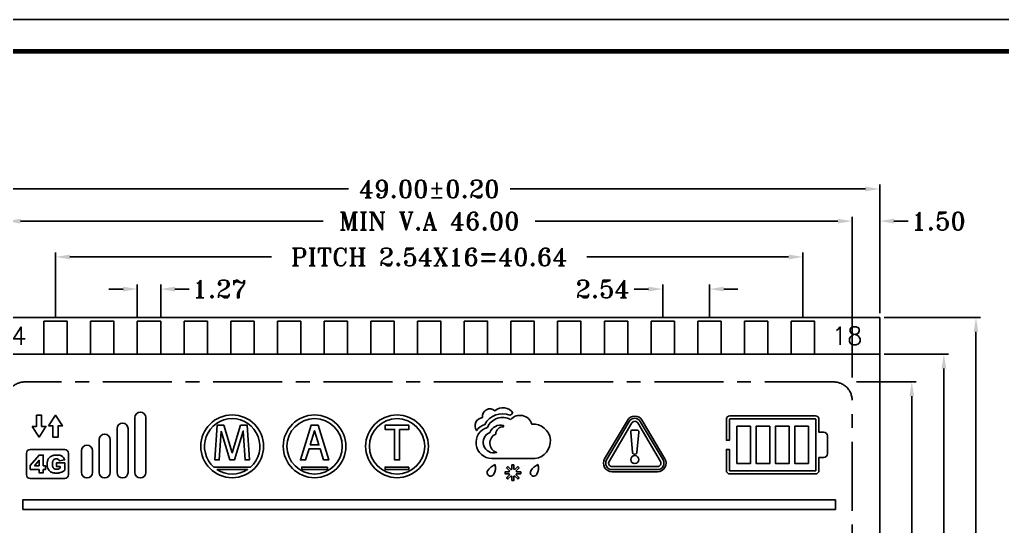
# Model space of a CAD drawing. Header units: inches. Extents: x 782 to 1065, y -130 to 27.
# Drawn here: x 829.4 to 882.9, y -59.7 to -32.2 of the extents above; entities that cross this region are included whole.
import ezdxf
from ezdxf.enums import TextEntityAlignment as Align

# ---------------------------------------------------------------- set-up
doc = ezdxf.new("R2010")
doc.units = ezdxf.units.IN
doc.header["$LTSCALE"] = 3
doc.header["$MEASUREMENT"] = 0
doc.linetypes.add('CENTER', pattern=[2, 1.25, -0.25, 0.25, -0.25])
doc.layers.add('DIM', color=3, linetype='Continuous', lineweight=13)
doc.layers.add('K', color=92, linetype='Continuous')
doc.styles.add('ROMANS', font='romans')
doc.styles.get("Standard").update_dxf_attribs({"font": 'romant.shx'})
doc.dimstyles.new('LCDDIM', dxfattribs={"dimtxt": 1.66, "dimasz": 1.328, "dimexe": 0.415, "dimexo": 0.415, "dimgap": 0.332, "dimtad": 0, "dimzin": 0, "dimdsep": 46, "dimtxsty": 'Standard', "dimcen": 1, "dimadec": 0, "dimazin": 0, "dimtfac": 1, "dimtofl": 0, "dimtmove": 0, "dimatfit": 0, "dimfxl": 0, "dimarcsym": 0})

# ---------------------------------------------------------------- blocks, each defined once
blk = doc.blocks.new('*D69')
at = {"layer": 'Defpoints', "color": 0}
for p in [(827.18, -45.075), (827.18, -48.367), (831.36, -48.567)]:
    blk.add_point(p, dxfattribs=at)
at = {"layer": 'DIM', "color": 0, "lineweight": -2}
for p, q in [((827.18, -48.125), (827.18, -44.833)), ((831.36, -48.325), (831.36, -44.833)), ((826.404, -45.075), (825.628, -45.075)), ((832.136, -45.075), (832.912, -45.075))]:
    blk.add_line(p, q, dxfattribs=at)
at = {"layer": 'DIM', "color": 0}
for points in [[(826.404, -44.946), (826.404, -45.205), (827.18, -45.075)], [(832.136, -44.946), (832.136, -45.205), (831.36, -45.075)]]:
    blk.add_solid(points, dxfattribs=at)
at = {"layer": 'DIM', "color": 0, "insert": (821.692, -45.075), "char_height": 0.97, "attachment_point": 5}
blk.add_mtext('4.18%%p0.20', dxfattribs=at)
blk = doc.blocks.new('*D71')
at = {"layer": 'Defpoints', "color": 0}
for p in [(876.18, -41.383), (827.18, -48.367), (876.18, -48.367)]:
    blk.add_point(p, dxfattribs=at)
at = {"layer": 'DIM', "color": 0, "lineweight": -2}
for p, q in [((827.18, -48.125), (827.18, -41.141)), ((876.18, -48.125), (876.18, -41.141)), ((827.956, -41.383), (847.282, -41.383)), ((875.404, -41.383), (856.077, -41.383))]:
    blk.add_line(p, q, dxfattribs=at)
at = {"layer": 'DIM', "color": 0}
for points in [[(827.956, -41.254), (827.956, -41.513), (827.18, -41.383)], [(875.404, -41.254), (875.404, -41.513), (876.18, -41.383)]]:
    blk.add_solid(points, dxfattribs=at)
at = {"layer": 'DIM', "color": 0, "insert": (851.68, -41.383), "char_height": 0.97, "attachment_point": 5}
blk.add_mtext('49.00%%p0.20', dxfattribs=at)
blk = doc.blocks.new('*D72')
at = {"layer": 'Defpoints', "color": 0}
for p in [(874.68, -43.129), (828.68, -51.867), (874.68, -51.867)]:
    blk.add_point(p, dxfattribs=at)
at = {"layer": 'DIM', "color": 0, "lineweight": -2}
for p, q in [((828.68, -51.625), (828.68, -42.887)), ((829.456, -43.129), (845.92, -43.129)), ((873.904, -43.129), (857.44, -43.129)), ((874.68, -51.625), (874.68, -42.887))]:
    blk.add_line(p, q, dxfattribs=at)
at = {"layer": 'DIM', "color": 0}
for points in [[(829.456, -43), (829.456, -43.259), (828.68, -43.129)], [(873.904, -43), (873.904, -43.259), (874.68, -43.129)]]:
    blk.add_solid(points, dxfattribs=at)
at = {"layer": 'DIM', "color": 0, "insert": (851.68, -43.129), "char_height": 0.97, "attachment_point": 5}
blk.add_mtext('MIN V.A 46.00', dxfattribs=at)
blk = doc.blocks.new('*D78')
at = {"layer": 'Defpoints', "color": 0}
for p in [(876.18, -43.129), (876.18, -48.367), (874.68, -51.867)]:
    blk.add_point(p, dxfattribs=at)
at = {"layer": 'DIM', "color": 0, "lineweight": -2}
for p, q in [((873.904, -43.129), (873.128, -43.129)), ((874.68, -51.625), (874.68, -42.887)), ((876.18, -48.125), (876.18, -42.887)), ((876.956, -43.129), (877.732, -43.129))]:
    blk.add_line(p, q, dxfattribs=at)
at = {"layer": 'DIM', "color": 0}
for points in [[(873.904, -43), (873.904, -43.259), (874.68, -43.129)], [(876.956, -43), (876.956, -43.259), (876.18, -43.129)]]:
    blk.add_solid(points, dxfattribs=at)
at = {"layer": 'DIM', "color": 0, "insert": (879.381, -43.129), "char_height": 0.97, "attachment_point": 5}
blk.add_mtext('1.50', dxfattribs=at)
blk = doc.blocks.new('*D81')
at = {"layer": 'Defpoints', "color": 0}
for p in [(872, -45.075), (831.36, -48.567), (872, -48.567)]:
    blk.add_point(p, dxfattribs=at)
at = {"layer": 'DIM', "color": 0, "lineweight": -2}
for p, q in [((831.36, -48.325), (831.36, -44.833)), ((872, -48.325), (872, -44.833)), ((832.136, -45.075), (843.102, -45.075)), ((871.224, -45.075), (860.257, -45.075))]:
    blk.add_line(p, q, dxfattribs=at)
at = {"layer": 'DIM', "color": 0}
for points in [[(832.136, -44.946), (832.136, -45.205), (831.36, -45.075)], [(871.224, -44.946), (871.224, -45.205), (872, -45.075)]]:
    blk.add_solid(points, dxfattribs=at)
at = {"layer": 'DIM', "color": 0, "insert": (851.68, -45.075), "char_height": 0.97, "attachment_point": 5}
blk.add_mtext('PITCH 2.54X16=40.64', dxfattribs=at)
blk = doc.blocks.new('*D84')
at = {"layer": 'Defpoints', "color": 0}
for p in [(837.075, -46.821), (835.805, -48.567), (837.075, -48.567)]:
    blk.add_point(p, dxfattribs=at)
at = {"layer": 'DIM', "color": 0, "lineweight": -2}
for p, q in [((835.029, -46.821), (834.253, -46.821)), ((835.805, -48.325), (835.805, -46.579)), ((837.075, -48.325), (837.075, -46.579)), ((837.851, -46.821), (838.627, -46.821))]:
    blk.add_line(p, q, dxfattribs=at)
at = {"layer": 'DIM', "color": 0}
for points in [[(835.029, -46.692), (835.029, -46.951), (835.805, -46.821)], [(837.851, -46.692), (837.851, -46.951), (837.075, -46.821)]]:
    blk.add_solid(points, dxfattribs=at)
at = {"layer": 'DIM', "color": 0, "insert": (840.276, -46.821), "char_height": 0.97, "attachment_point": 5}
blk.add_mtext('1.27', dxfattribs=at)
blk = doc.blocks.new('*D86')
at = {"layer": 'Defpoints', "color": 0}
for p in [(864.38, -46.821), (864.38, -48.567), (866.92, -48.567)]:
    blk.add_point(p, dxfattribs=at)
at = {"layer": 'DIM', "color": 0, "lineweight": -2}
for p, q in [((863.604, -46.821), (862.828, -46.821)), ((864.38, -48.325), (864.38, -46.579)), ((866.92, -48.325), (866.92, -46.579)), ((867.696, -46.821), (868.472, -46.821))]:
    blk.add_line(p, q, dxfattribs=at)
at = {"layer": 'DIM', "color": 0}
for points in [[(863.604, -46.692), (863.604, -46.951), (864.38, -46.821)], [(867.696, -46.692), (867.696, -46.951), (866.92, -46.821)]]:
    blk.add_solid(points, dxfattribs=at)
at = {"layer": 'DIM', "color": 0, "insert": (861.109, -46.821), "char_height": 0.97, "attachment_point": 5}
blk.add_mtext('2.54', dxfattribs=at)
blk = doc.blocks.new('*D90')
at = {"layer": 'Defpoints', "color": 0}
for p in [(876.18, -48.367), (881.418, -48.367), (876.18, -87.367)]:
    blk.add_point(p, dxfattribs=at)
at = {"layer": 'DIM', "color": 0, "lineweight": -2}
for p, q in [((876.422, -48.367), (881.66, -48.367)), ((881.418, -49.143), (881.418, -63.493)), ((881.418, -86.591), (881.418, -72.241)), ((876.422, -87.367), (881.66, -87.367))]:
    blk.add_line(p, q, dxfattribs=at)
at = {"layer": 'DIM', "color": 0}
for points in [[(881.288, -49.143), (881.547, -49.143), (881.418, -48.367)], [(881.288, -86.591), (881.547, -86.591), (881.418, -87.367)]]:
    blk.add_solid(points, dxfattribs=at)
at = {"layer": 'DIM', "color": 0, "insert": (881.418, -67.867), "char_height": 0.97, "attachment_point": 5, "rotation": 90}
blk.add_mtext('39.00%%p0.20', dxfattribs=at)
blk = doc.blocks.new('*D91')
at = {"layer": 'Defpoints', "color": 0}
for p in [(876.18, -50.367), (879.672, -50.367), (876.18, -85.367)]:
    blk.add_point(p, dxfattribs=at)
at = {"layer": 'DIM', "color": 0, "lineweight": -2}
for p, q in [((876.422, -50.367), (879.914, -50.367)), ((879.672, -51.143), (879.672, -63.493)), ((879.672, -84.591), (879.672, -72.241)), ((876.422, -85.367), (879.914, -85.367))]:
    blk.add_line(p, q, dxfattribs=at)
at = {"layer": 'DIM', "color": 0}
for points in [[(879.542, -51.143), (879.801, -51.143), (879.672, -50.367)], [(879.542, -84.591), (879.801, -84.591), (879.672, -85.367)]]:
    blk.add_solid(points, dxfattribs=at)
at = {"layer": 'DIM', "color": 0, "insert": (879.672, -67.867), "char_height": 0.97, "attachment_point": 5, "rotation": 90}
blk.add_mtext('35.00%%p0.20', dxfattribs=at)
blk = doc.blocks.new('*D92')
at = {"layer": 'Defpoints', "color": 0}
for p in [(874.68, -51.867), (877.926, -51.867), (874.68, -83.867)]:
    blk.add_point(p, dxfattribs=at)
at = {"layer": 'DIM', "color": 0, "lineweight": -2}
for p, q in [((874.922, -51.867), (878.168, -51.867)), ((877.926, -52.643), (877.926, -62.107)), ((877.926, -83.091), (877.926, -73.627)), ((874.922, -83.867), (878.168, -83.867))]:
    blk.add_line(p, q, dxfattribs=at)
at = {"layer": 'DIM', "color": 0}
for points in [[(877.796, -52.643), (878.055, -52.643), (877.926, -51.867)], [(877.796, -83.091), (878.055, -83.091), (877.926, -83.867)]]:
    blk.add_solid(points, dxfattribs=at)
at = {"layer": 'DIM', "color": 0, "insert": (877.926, -67.867), "char_height": 0.97, "attachment_point": 5, "rotation": 90}
blk.add_mtext('MIN V.A 32.00', dxfattribs=at)

msp = doc.modelspace()

# ---------------------------------------------------------------- linework, layer by layer
msp.add_line((827.18, -50.367), (876.18, -50.367))
for points in [[(827.18, -87.367), (827.18, -48.367), (876.18, -48.367), (876.18, -87.367)], [(830.725, -48.567), (830.725, -50.367), (831.995, -50.367), (831.995, -48.567)], [(833.265, -48.567), (833.265, -50.367), (834.535, -50.367), (834.535, -48.567)], [(835.805, -48.567), (835.805, -50.367), (837.075, -50.367), (837.075, -48.567)], [(838.345, -48.567), (838.345, -50.367), (839.615, -50.367), (839.615, -48.567)], [(840.885, -48.567), (840.885, -50.367), (842.155, -50.367), (842.155, -48.567)], [(843.425, -48.567), (843.425, -50.367), (844.695, -50.367), (844.695, -48.567)], [(845.965, -48.567), (845.965, -50.367), (847.235, -50.367), (847.235, -48.567)], [(848.505, -48.567), (848.505, -50.367), (849.775, -50.367), (849.775, -48.567)], [(851.045, -48.567), (851.045, -50.367), (852.315, -50.367), (852.315, -48.567)], [(853.585, -48.567), (853.585, -50.367), (854.855, -50.367), (854.855, -48.567)], [(856.125, -48.567), (856.125, -50.367), (857.395, -50.367), (857.395, -48.567)], [(858.665, -48.567), (858.665, -50.367), (859.935, -50.367), (859.935, -48.567)], [(861.205, -48.567), (861.205, -50.367), (862.475, -50.367), (862.475, -48.567)], [(863.745, -48.567), (863.745, -50.367), (865.015, -50.367), (865.015, -48.567)], [(866.285, -48.567), (866.285, -50.367), (867.555, -50.367), (867.555, -48.567)], [(868.825, -48.567), (868.825, -50.367), (870.095, -50.367), (870.095, -48.567)], [(871.365, -48.567), (871.365, -50.367), (872.635, -50.367), (872.635, -48.567)], [(830.086, -54.284), (830.461, -54.865), (830.836, -54.284), (830.6, -54.284), (830.6, -53.677), (830.322, -53.677), (830.322, -54.284)], [(830.983, -54.258), (831.358, -53.677), (831.733, -54.258), (831.497, -54.258), (831.497, -54.865), (831.219, -54.865), (831.219, -54.258)], [(840.357, -54.542), (840.839, -56.105), (841.088, -56.105), (841.57, -54.542), (841.669, -56.105), (841.901, -56.105), (841.782, -54.225), (841.424, -54.225), (840.964, -55.718), (840.503, -54.225), (840.145, -54.225), (840.026, -56.105), (840.258, -56.105)], [(845.933, -56.105), (846.214, -56.105), (845.636, -54.225), (845.257, -54.225), (844.679, -56.105), (844.96, -56.105), (845.148, -55.495), (845.745, -55.495)], [(850.065, -54.445), (850.065, -56.105), (849.794, -56.105), (849.794, -54.445), (849.283, -54.445), (849.283, -54.225), (850.575, -54.225), (850.575, -54.445)], [(869.16, -54.275), (868.411, -54.275), (868.411, -56.299), (869.16, -56.299)], [(870.21, -54.275), (869.46, -54.275), (869.46, -56.299), (870.21, -56.299)], [(871.259, -54.275), (870.51, -54.275), (870.51, -56.299), (871.259, -56.299)], [(872.308, -54.275), (871.559, -54.275), (871.559, -56.299), (872.308, -56.299)], [(845.21, -55.293), (845.683, -55.293), (845.446, -54.523)], [(829.978, -56.629), (830.458, -56.629), (830.458, -56.806), (830.688, -56.806), (830.688, -56.629), (830.807, -56.629), (830.807, -56.424), (830.688, -56.424), (830.688, -55.841), (830.458, -55.841), (829.978, -56.412)], [(831.605, -56.462), (831.605, -56.551), (831.597, -56.556), (831.563, -56.575), (831.531, -56.589), (831.503, -56.6), (831.479, -56.606), (831.444, -56.612), (831.409, -56.614), (831.398, -56.614), (831.362, -56.61), (831.328, -56.602), (831.298, -56.589), (831.271, -56.571), (831.248, -56.548), (831.236, -56.533), (831.222, -56.508), (831.21, -56.48), (831.201, -56.448), (831.195, -56.412), (831.191, -56.372), (831.189, -56.328), (831.19, -56.306), (831.193, -56.265), (831.198, -56.228), (831.206, -56.194), (831.217, -56.164), (831.231, -56.138), (831.247, -56.116), (831.248, -56.114), (831.273, -56.091), (831.3, -56.072), (831.33, -56.059), (831.364, -56.051), (831.4, -56.049), (831.41, -56.049), (831.446, -56.053), (831.479, -56.063), (831.507, -56.078), (831.532, -56.099), (831.552, -56.126), (831.566, -56.16), (831.849, -56.109), (831.838, -56.076), (831.825, -56.042), (831.809, -56.012), (831.791, -55.983), (831.772, -55.957), (831.759, -55.943), (831.734, -55.92), (831.706, -55.9), (831.675, -55.883), (831.642, -55.869), (831.623, -55.863), (831.596, -55.856), (831.565, -55.85), (831.53, -55.846), (831.493, -55.843), (831.451, -55.841), (831.407, -55.841), (831.381, -55.841), (831.341, -55.843), (831.303, -55.846), (831.267, -55.851), (831.234, -55.857), (831.203, -55.865), (831.174, -55.875), (831.148, -55.886), (831.131, -55.895), (831.1, -55.913), (831.072, -55.932), (831.045, -55.954), (831.02, -55.978), (830.998, -56.004), (830.978, -56.031), (830.959, -56.063), (830.944, -56.092), (830.931, -56.122), (830.92, -56.154), (830.912, -56.187), (830.904, -56.221), (830.9, -56.257), (830.897, -56.293), (830.896, -56.331), (830.896, -56.36), (830.899, -56.396), (830.903, -56.432), (830.91, -56.466), (830.918, -56.5), (830.928, -56.532), (830.941, -56.563), (830.955, -56.593), (830.972, -56.623), (830.991, -56.653), (831.013, -56.68), (831.037, -56.705), (831.062, -56.727), (831.09, -56.747), (831.119, -56.764), (831.123, -56.766), (831.151, -56.779), (831.18, -56.791), (831.211, -56.8), (831.244, -56.808), (831.279, -56.814), (831.315, -56.819), (831.354, -56.821), (831.394, -56.822), (831.428, -56.822), (831.466, -56.82), (831.503, -56.817), (831.537, -56.812), (831.57, -56.806), (831.602, -56.798), (831.632, -56.79), (831.643, -56.786), (831.671, -56.776), (831.7, -56.763), (831.73, -56.748), (831.761, -56.732), (831.794, -56.713), (831.827, -56.692), (831.862, -56.669), (831.862, -56.264), (831.409, -56.264), (831.409, -56.462)], [(830.205, -56.424), (830.458, -56.126), (830.458, -56.424)], [(846.146, -56.498), (846.146, -56.618), (844.747, -56.618), (844.747, -56.498)], [(850.578, -56.498), (850.578, -56.618), (849.28, -56.618), (849.28, -56.498)], [(873.78, -58.268), (829.58, -58.268), (829.58, -58.798), (873.78, -58.798)]]:
    msp.add_lwpolyline(points, close=True)
at = {"linetype": 'CENTER'}
msp.add_lwpolyline([(829.68, -83.867), (873.68, -83.867, 0.414214), (874.68, -82.867), (874.68, -52.867, 0.414214), (873.68, -51.867), (829.68, -51.867, 0.414214), (828.68, -52.867), (828.68, -82.867, 0.414214)], format="xyb", close=True, dxfattribs=at)
for points in [[(856.234, -53.573, 0.462977), (855.253, -53.429, 0.696907), (854.58, -53.8, 0.564063), (854.248, -54.513, -0.136934), (854.707, -54.172, -0.382132), (856.073, -53.676, -0.055326)], [(835.671, -53.805), (835.671, -56.786, 1), (836.271, -56.786), (836.271, -53.805, 1)], [(841.956, -56.498, 2.657805), (839.972, -56.498)], [(856.111, -53.917, 0.448523), (854.85, -54.335, 0.869105), (855.087, -56.026), (857.433, -56.026, 0.984561), (857.261, -54.156, 0.591475)], [(862.457, -53.955), (861.222, -56.04, 0.580959), (861.627, -56.75), (864.095, -56.75, 0.580959), (864.5, -56.04), (863.265, -53.955, 0.570166)], [(862.56, -54.016), (861.326, -56.101, 0.580959), (861.627, -56.63), (864.095, -56.63, 0.580959), (864.396, -56.101), (863.162, -54.016, 0.570166)], [(867.841, -56.669, 0.414214), (868.041, -56.869), (872.678, -56.869, 0.414214), (872.878, -56.669), (872.878, -55.969), (873.145, -55.969, 0.414214), (873.345, -55.769), (873.345, -54.805, 0.414214), (873.145, -54.605), (872.878, -54.605), (872.878, -53.905, 0.414214), (872.678, -53.705), (868.041, -53.705, 0.414214), (867.841, -53.905), (867.841, -55.037), (868.011, -55.037), (868.011, -53.905, -0.414214), (868.041, -53.875), (872.678, -53.875, -0.414214), (872.708, -53.905), (872.708, -56.669, -0.414214), (872.678, -56.699), (868.041, -56.699, -0.414214), (868.011, -56.669), (868.011, -55.537), (867.841, -55.537)], [(834.702, -54.405), (834.702, -56.786, 1), (835.303, -56.786), (835.303, -54.405, 1)], [(855.303, -54.7, 0.693169), (855.347, -55.698, -0.961226), (854.982, -54.615, -0.395884), (855.726, -54.241), (855.723, -54.302, 0.426943)], [(862.698, -54.098), (861.463, -56.183, 0.580959), (861.627, -56.47), (864.095, -56.47, 0.580959), (864.259, -56.183), (863.025, -54.098, 0.570166)], [(862.978, -55.706), (863.079, -54.592, 0.440964), (862.979, -54.483), (862.743, -54.483, 0.440964), (862.643, -54.592), (862.744, -55.706, 0.387959), (862.844, -55.797), (862.878, -55.797, 0.387959)], [(833.733, -55.005), (833.733, -56.786, 1), (834.334, -56.786), (834.334, -55.005, 1)], [(832.057, -56.913), (832.057, -55.739, 0.414214), (831.857, -55.539), (829.98, -55.539, 0.414214), (829.78, -55.739), (829.78, -56.913, 0.414214), (829.98, -57.113), (831.857, -57.113, 0.414214)], [(832.764, -55.605), (832.764, -56.786, 1), (833.365, -56.786), (833.365, -55.605, 1)], [(840.128, -56.618, 0.303108), (841.799, -56.618)], [(855.254, -56.355, 0.141003), (854.858, -56.699, 1.035396), (855.197, -56.88, 0.197467)], [(856.18, -57.23), (856.28, -57.23), (856.28, -57.006, 0.075913), (856.339, -56.982), (856.497, -57.14), (856.568, -57.07), (856.409, -56.911, 0.075913), (856.433, -56.853), (856.658, -56.853), (856.658, -56.753), (856.433, -56.753, 0.075913), (856.409, -56.694), (856.568, -56.535), (856.497, -56.465), (856.339, -56.623, 0.075913), (856.28, -56.599), (856.28, -56.375), (856.18, -56.375), (856.18, -56.599, 0.075913), (856.122, -56.623), (855.963, -56.465), (855.892, -56.535), (856.051, -56.694, 0.075913), (856.027, -56.753), (855.802, -56.753), (855.802, -56.853), (856.027, -56.853, 0.075913), (856.051, -56.911), (855.892, -57.07), (855.963, -57.14), (856.122, -56.982, 0.075913), (856.18, -57.006)], [(857.595, -56.355, 0.141003), (857.2, -56.699, 1.035396), (857.539, -56.88, 0.197467)]]:
    msp.add_lwpolyline(points, format="xyb", close=True)
for centre, radius in [((840.964, -55.366), 1.705), ((845.446, -55.366), 1.705), ((845.446, -55.366), 1.505), ((849.929, -55.366), 1.705), ((849.929, -55.366), 1.505), ((862.861, -56.086), 0.216)]:
    msp.add_circle(centre, radius)
at = {"layer": 'K'}
msp.add_lwpolyline([(782.256, -129.824), (920.257, -129.824), (920.257, -32.181), (782.256, -32.181)], close=True, dxfattribs=at)
msp.add_lwpolyline([(782.256, -129.824), (920.257, -129.824), (920.257, -32.181), (782.256, -32.181)], close=True, dxfattribs=at)
at = {"layer": 'K', "const_width": 0.258}
msp.add_lwpolyline([(918.537, -128.104), (918.537, -33.901), (783.975, -33.901), (783.975, -128.104)], close=True, dxfattribs=at)

# ---------------------------------------------------------------- texts
at = {"style": 'ROMANS'}
for s, p in [('34', (828.952, -49.367)), ('18', (874.407, -49.367))]:
    msp.add_text(s, height=0.97, dxfattribs=at).set_placement(p, align=Align.MIDDLE)

# ---------------------------------------------------------------- dimensions: what is measured, and where the dimension line sits
at = {"layer": 'DIM'}
dim = msp.add_aligned_dim(p1=(827.18, -48.367), p2=(876.18, -48.367), distance=6.984, text='<>%%p0.20', dimstyle='LCDDIM', override={"dimtxt": 0.97, "dimasz": 0.776, "dimexe": 0.2425, "dimexo": 0.2425, "dimgap": 0.194}, dxfattribs=at)
dim.commit()
dim.dimension.update_dxf_attribs({"geometry": '*D71', "text_midpoint": (851.68, -41.383)})
for base, p1, p2, text, picture, middle in [((874.68, -43.129), (828.68, -51.867), (874.68, -51.867), 'MIN V.A <>', '*D72', (851.68, -43.129)), ((872, -45.075), (831.36, -48.567), (872, -48.567), 'PITCH 2.54X16=<>', '*D81', (851.68, -45.075)), ((827.18, -45.075), (831.36, -48.567), (827.18, -48.367), '<>%%p0.20', '*D69', (821.692, -45.075))]:
    dim = msp.add_linear_dim(base=base, p1=p1, p2=p2, text=text, dimstyle='LCDDIM', override={"dimtxt": 0.97, "dimasz": 0.776, "dimexe": 0.2425, "dimexo": 0.2425, "dimgap": 0.194}, dxfattribs=at)
    dim.commit()
    dim.dimension.update_dxf_attribs({"geometry": picture, "text_midpoint": middle})
for base, p1, p2, picture, middle in [((876.18, -43.129), (874.68, -51.867), (876.18, -48.367), '*D78', (879.381, -43.129)), ((837.075, -46.821), (835.805, -48.567), (837.075, -48.567), '*D84', (840.276, -46.821)), ((864.38, -46.821), (866.92, -48.567), (864.38, -48.567), '*D86', (861.109, -46.821))]:
    dim = msp.add_linear_dim(base=base, p1=p1, p2=p2, dimstyle='LCDDIM', override={"dimtxt": 0.97, "dimasz": 0.776, "dimexe": 0.2425, "dimexo": 0.2425, "dimgap": 0.194}, dxfattribs=at)
    dim.commit()
    dim.dimension.update_dxf_attribs({"geometry": picture, "text_midpoint": middle})
for base, p1, p2, text, picture, middle in [((881.418, -48.367), (876.18, -87.367), (876.18, -48.367), '<>%%p0.20', '*D90', (881.418, -67.867)), ((879.672, -50.367), (876.18, -85.367), (876.18, -50.367), '<>%%p0.20', '*D91', (879.672, -67.867)), ((877.926, -51.867), (874.68, -83.867), (874.68, -51.867), 'MIN V.A <>', '*D92', (877.926, -67.867))]:
    dim = msp.add_linear_dim(base=base, p1=p1, p2=p2, angle=90, text=text, dimstyle='LCDDIM', override={"dimtxt": 0.97, "dimasz": 0.776, "dimexe": 0.2425, "dimexo": 0.2425, "dimgap": 0.194}, dxfattribs=at)
    dim.commit()
    dim.dimension.update_dxf_attribs({"geometry": picture, "text_midpoint": middle})

doc.saveas('drawing.dxf')
